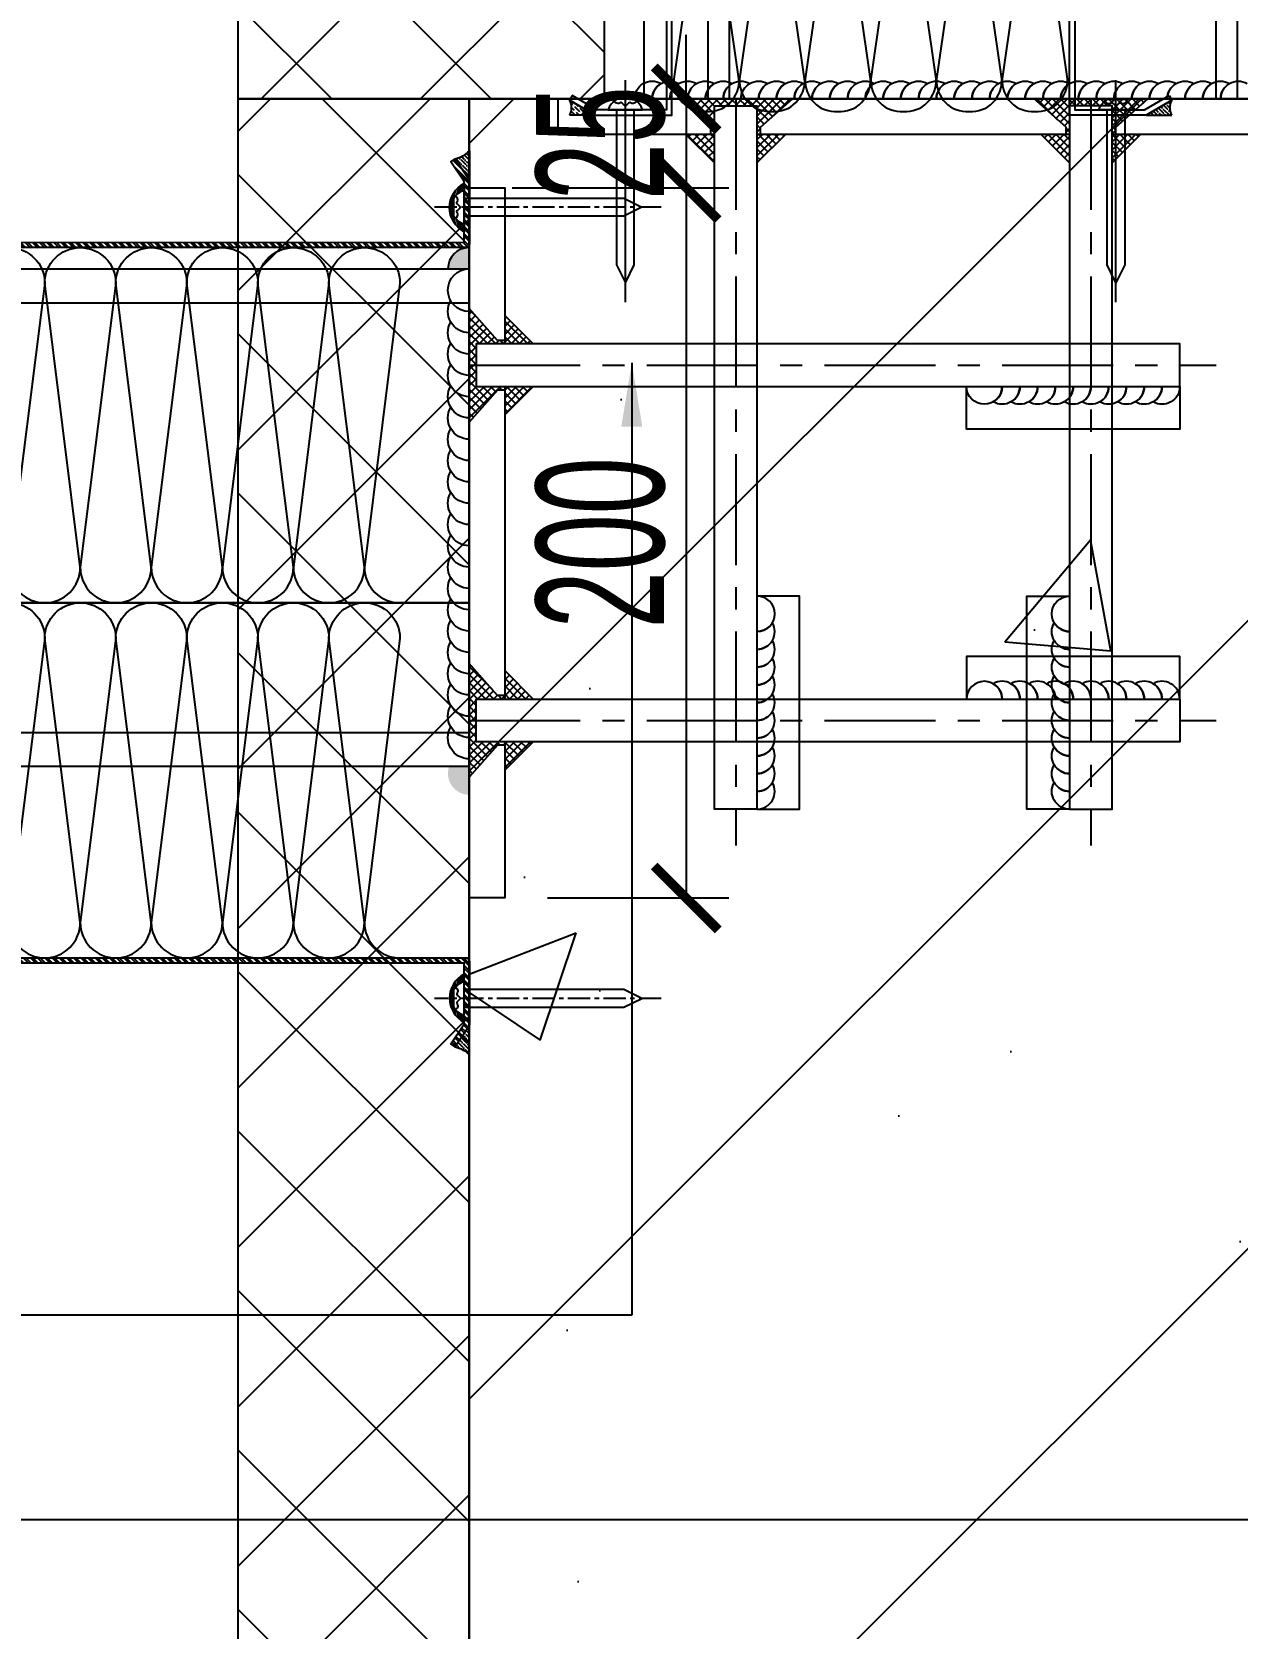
# Model space of a CAD drawing. Extents: x -8792 to 174344, y -43961 to 62816.
# Drawn here: x 120739.8 to 121079, y -8967 to -8517.5 of the extents above; entities that cross this region are included whole.
import ezdxf
from ezdxf.xclip import XClip

# ---------------------------------------------------------------- set-up
doc = ezdxf.new("R2010")
doc.units = 0
doc.header["$LTSCALE"] = 50
doc.header["$XCLIPFRAME"] = 0
for name, pattern in [('CENTER', [2, 1.25, -0.25, 0.25, -0.25]), ('CENTER2', [28.575, 19.05, -3.175, 3.175, -3.175]), ('DASH', [0.35, 0.25, -0.1]), ('DOT2', [0.125, 0, -0.125]), ('JIS_08_15', [17.25, 15, -0.75, 0.75, -0.75])]:
    doc.linetypes.add(name, pattern=pattern)
for name, color, linetype in [('#分隔线', 1, 'JIS_08_15'), ('#填充层', 8, 'Continuous'), ('#岩棉', 8, 'Continuous'), ('#标注', 1, 'Continuous'), ('#焊缝', 1, 'Continuous'), ('#结构边线+内凹外凸边线', 5, 'Continuous'), ('#轴线', 1, 'CENTER2'), ('#配件', 11, 'Continuous'), ('#钢材', 34, 'Continuous'), ('#非幕墙范围构件', 8, 'DASH'), ('0-填充', 8, 'Continuous'), ('0-点划线', 1, 'CENTER'), ('0-焊缝', 10, 'Continuous'), ('0-粗实线', 3, 'Continuous'), ('0-胶和胶条', 4, 'Continuous'), ('0-钢材投影', 40, 'Continuous'), ('1 标注线 辅助线', 1, 'CENTER'), ('6 附件', 6, 'Continuous'), ('8 填充 焊缝', 8, 'Continuous'), ('A-FLOR-OTLN', 4, 'DOT2'), ('STEEL', 34, 'Continuous'), ('TC', 251, 'Continuous'), ('保温层', 6, 'Continuous'), ('吊顶', 7, 'Continuous')]:
    doc.layers.add(name, color=color, linetype=linetype)
doc.layers.add('TC1_hatch', color=251, linetype='Continuous', lineweight=13)
doc.styles.add('JHZX', font='jrs.shx', dxfattribs={"width": 0.6, "bigfont": 'jhz.shx'})
doc.dimstyles.new('JZBZ-12', dxfattribs={"dimscale": 12, "dimtxt": 3, "dimasz": 1.5, "dimexe": 1, "dimexo": 1, "dimgap": 0.5, "dimtad": 1, "dimdec": 0, "dimdsep": 46, "dimtxsty": 'JHZX', "dimblk1": 'ARCHTICK', "dimblk2": 'ARCHTICK', "dimsah": 1, "dimcen": 0, "dimclrd": 1, "dimclre": 1, "dimclrt": 2, "dimadec": 3, "dimazin": 2, "dimtfac": 1, "dimtdec": 0, "dimtix": 1, "dimtmove": 0, "dimatfit": 3, "dimfxl": 0, "dimtolj": 1, "dimlwd": -1, "dimlwe": -1, "dimarcsym": 0})
pattern_1 = [(225, (2396.816, 2649.4839), (-0.4209495, -1.54348152), [1.984375, -0.396875, 0, -0.396875])]
pattern_2 = [(225, (2396.816, 2671.4553), (0.561266, -0.561266), [])]
pattern_3 = [(135, (2339.0438, -2508.8159), (-1.54348152, 0.4209495), [1.984375, -0.396875, 0, -0.396875])]

# ---------------------------------------------------------------- blocks, each defined once
blk = doc.blocks.new('A$Cbd8d7c8c')
at = {"layer": 'A-FLOR-OTLN', "color": 8}
blk.add_lwpolyline([(-22721.25, -15689.87), (-43719.42, -33393.16, 0.413756), (-43991.61, -36560.98, 0.189672), (122158.17, -126683.04, 0.414786), (124666.02, -124719.49), (133885.17, -48361.88, 0.379931), (116453.25, -23207.95, 0.236452)], format="xyb", dxfattribs=at)
at = {"layer": '吊顶', "const_width": 3}
blk.add_lwpolyline([(36525.16, -42886.24, 0.056654), (31389.8, -41079.32), (30859.09, -40957.78, -0.112536), (21289.45, -36343.72, -0.028917), (3039.01, -19971.01, 0.413532), (-633.62, -19953.38), (-31397.94, -50352.84, 0.414781), (-31416.33, -54033.31, 0.170492), (123964.28, -129414.71, 0.412564), (126841.18, -127143.22), (136317.5, -48655.55, 1.269195), (87076.8, -54393.32)], format="xyb", dxfattribs=at)
blk = doc.blocks.new('*U132')
at = {"layer": '8 填充 焊缝'}
h = blk.add_hatch(dxfattribs=at)
h.set_pattern_fill('ANSI37', color=256, scale=0.5, style=0)
h.set_pattern_definition([(45, (12.254, 0), (-1.122532, 1.122532), []), (135, (12.254, 0), (-1.122532, -1.122532), [])])
h.paths.add_polyline_path([(-66, 0), (-50, 0), (-50, -2), (-56, -2), (-56, -8), (-57, -8)])
h.paths.add_polyline_path([(-64, -10), (-56, -10), (-56, -18)])
h.paths.add_polyline_path([(-57, -10), (-57, -8), (-56, -8), (-56, -10)])
h.paths.add_polyline_path([(-44, -10), (-44, -8), (-43, -8), (-43, -10)])
h.paths.add_polyline_path([(-43, -8), (-44, -8), (-44, -2), (-50, -2), (-50, 0), (-34, 0)])
h.paths.add_polyline_path([(-44, -18), (-44, -10), (-36, -10)])
h = blk.add_hatch(dxfattribs=at)
h.set_pattern_fill('ANSI37', color=256, scale=0.5, style=0)
h.set_pattern_definition([(45, (-194.1757, 772.9268), (-1.122532, 1.122532), []), (135, (-194.1757, 772.9268), (-1.122532, -1.122532), [])])
h.paths.add_polyline_path([(66, 0), (50, 0), (50, -2), (56, -2), (56, -8), (57, -8)])
h.paths.add_polyline_path([(64, -10), (56, -10), (56, -18)])
h.paths.add_polyline_path([(57, -10), (57, -8), (56, -8), (56, -10)])
h.paths.add_polyline_path([(44, -10), (44, -8), (43, -8), (43, -10)])
h.paths.add_polyline_path([(43, -8), (44, -8), (44, -2), (50, -2), (50, 0), (34, 0)])
h.paths.add_polyline_path([(44, -18), (44, -10), (36, -10)])
at = {"layer": '0-焊缝'}
for points in [[(-44, -200, 0.57735), (-39.67, -192.5, -0.267949), (-44, -195, 0.57735), (-39.67, -187.5, -0.267949), (-44, -190, 0.57735), (-39.67, -182.5, -0.267949), (-44, -185, 0.57735), (-39.67, -177.5, -0.267949), (-44, -180, 0.57735), (-39.67, -172.5, -0.267949), (-44, -175, 0.57735), (-39.67, -167.5, -0.267949), (-44, -170, 0.57735), (-39.67, -162.5, -0.267949), (-44, -165, 0.57735), (-39.67, -157.5, -0.267949), (-44, -160, 0.57735), (-39.67, -152.5, -0.267949), (-44, -155, 0.57735), (-39.67, -147.5, -0.267949), (-44, -150, 1), (-44, -140, 1)], [(44, -200, -0.57735), (39.67, -192.5, 0.267949), (44, -195, -0.57735), (39.67, -187.5, 0.267949), (44, -190, -0.57735), (39.67, -182.5, 0.267949), (44, -185, -0.57735), (39.67, -177.5, 0.267949), (44, -180, -0.57735), (39.67, -172.5, 0.267949), (44, -175, -0.57735), (39.67, -167.5, 0.267949), (44, -170, -0.57735), (39.67, -162.5, 0.267949), (44, -165, -0.57735), (39.67, -157.5, 0.267949), (44, -160, -0.57735), (39.67, -152.5, 0.267949), (44, -155, -0.57735), (39.67, -147.5, 0.267949), (44, -150, -1), (44, -140, -1)]]:
    blk.add_lwpolyline(points, format="xyb", dxfattribs=at)
at = {"layer": '1 标注线 辅助线', "ltscale": 0.5}
for p, q in [((-50, 0), (-50, -210.26)), ((50, 0), (50, -210.26))]:
    blk.add_line(p, q, dxfattribs=at)
at = {"layer": '6 附件'}
for p, q in [((-57, -8), (-66, 0)), ((-43, -8), (-34, 0)), ((43, -8), (34, 0)), ((57, -8), (66, 0)), ((-57, -10), (-57, -8)), ((-43, -10), (-43, -8)), ((43, -10), (43, -8)), ((57, -10), (57, -8)), ((-64, -10), (-56, -18)), ((-36, -10), (-44, -18)), ((36, -10), (44, -18)), ((64, -10), (56, -18))]:
    blk.add_line(p, q, dxfattribs=at)
at = {"layer": 'STEEL'}
for points in [[(-56, -10), (-100, -10), (-100, 0), (100, 0), (100, -10), (56, -10)], [(44, -10), (-44, -10)], [(-44, -200), (-32, -200), (-32, -140), (-44, -140)], [(44, -200), (32, -200), (32, -140), (44, -140)]]:
    blk.add_lwpolyline(points, dxfattribs=at)
for points in [[(-44, -200), (-56, -200), (-56, -2), (-44, -2)], [(44, -200), (56, -200), (56, -2), (44, -2)]]:
    blk.add_lwpolyline(points, close=True, dxfattribs=at)
blk = doc.blocks.new('射钉1')
at = {"layer": '0-点划线', "lineweight": -3, "ltscale": 0.1}
blk.add_line((55.48, 0), (-8.38, 0), dxfattribs=at)
at = {"layer": '0-粗实线'}
blk.add_line((0, -2.5), (0, 2.5), dxfattribs=at)
blk.add_lwpolyline([(45, 2.5), (0, 2.5), (0, 4.8, 0.198788), (-2.98, 2.4), (-2.98, -2.4, 0.198788), (0, -4.8), (0, -2.5), (45, -2.5), (50, 0)], format="xyb", close=True, dxfattribs=at)
blk.add_lwpolyline([(-2.41, 3.24), (-1.99, 2.7, -0.304141), (-1.92, 1.59), (-1.97, 1.49, 0.444452), (-1.75, 0.79), (-1.15, 0.14, -0.390174), (-1.15, -0.14), (-1.75, -0.79, 0.444452), (-1.97, -1.49), (-1.92, -1.59, -0.304141), (-1.99, -2.7), (-2.41, -3.24)], format="xyb", dxfattribs=at)
blk = doc.blocks.new('*U210')
at = {"layer": '#岩棉'}
blk.add_lwpolyline([(-4.44, 0), (205.31, 0), (205.31, 50), (-4.44, 50)], close=True, dxfattribs=at)
for points in [[(135.56, 0, 0.414214), (140.56, 5), (135.56, 45, -1), (145.56, 45), (140.56, 5, 0.414214), (145.56, 0)], [(145.56, 0, 0.414214), (150.56, 5), (145.56, 45, -1), (155.56, 45), (150.56, 5, 0.414214), (155.56, 0)], [(155.56, 0, 0.414214), (160.56, 5), (155.56, 45, -1), (165.56, 45), (160.56, 5, 0.414214), (165.56, 0)], [(165.56, 0, 0.414214), (170.56, 5), (165.56, 45, -1), (175.56, 45), (170.56, 5, 0.414214), (175.56, 0)], [(175.56, 0, 0.414214), (180.56, 5), (175.56, 45, -1), (185.56, 45), (180.56, 5, 0.414214), (185.56, 0)], [(185.56, 0, 0.414214), (190.56, 5), (185.56, 45, -1), (195.56, 45), (190.56, 5, 0.414214), (195.56, 0)]]:
    blk.add_lwpolyline(points, format="xyb", dxfattribs=at)
blk = doc.blocks.new('A$C3024f92e')
at = {"layer": '0-填充'}
h = blk.add_hatch(dxfattribs=at)
h.set_pattern_fill('ANSI32', color=256, scale=0.3, angle=-90, style=0)
h.set_pattern_definition([(315, (33374.979, 37137.0556), (1.010278814, 1.010278814), []), (315, (33374.979, 37136.382), (1.010278814, 1.010278814), [])])
edge = h.paths.add_edge_path()
edge.add_arc((-670, -0.98), 1, 90, 180, ccw=False)
edge.add_line((-670, 0.02), (-251.44, 0))
edge.add_line((-251.44, 0), (-251.44, 16.94))
edge.add_arc((-251.94, 16.94), 0.5, 0, 33.6901)
edge.add_line((-251.52, 17.22), (-255.19, 22.72))
edge.add_line((-255.19, 22.72), (-253.94, 23.55))
edge.add_line((-253.94, 23.55), (-250.27, 18.05))
edge.add_arc((-251.94, 16.94), 2, 0, 33.6901, ccw=False)
edge.add_line((-249.94, 16.94), (-249.94, -0.5))
edge.add_arc((-250.94, -0.5), 1, 270, 360, ccw=False)
edge.add_line((-250.94, -1.5), (-669.5, -1.48))
edge.add_line((-669.5, -1.48), (-669.5, -201.48))
edge.add_line((-669.5, -201.48), (-250.94, -201.5))
edge.add_arc((-250.94, -202.5), 1, 0, 90, ccw=False)
edge.add_line((-249.94, -202.5), (-249.94, -219.94))
edge.add_arc((-251.94, -219.94), 2, -33.6901, 0, ccw=False)
edge.add_line((-250.27, -221.05), (-253.94, -226.55))
edge.add_line((-253.94, -226.55), (-255.19, -225.72))
edge.add_line((-255.19, -225.72), (-251.52, -220.22))
edge.add_arc((-251.94, -219.94), 0.5, 326.3099, 360)
edge.add_line((-251.44, -219.94), (-251.44, -203))
edge.add_line((-251.44, -203), (-670, -202.98))
edge.add_arc((-670, -201.98), 1, 180, 270, ccw=False)
edge.add_line((-671, -201.98), (-671, -0.98))
h = blk.add_hatch(dxfattribs=at)
h.set_pattern_fill('DOTS', color=256, scale=0.3, angle=-90, style=0)
h.set_pattern_definition([(270, (-255.5183, -54.5784), (0.47625, -0.238125), [0, -0.47625])])
edge = h.paths.add_edge_path()
edge.add_line((-251.44, 16.57), (-251.44, 14.7))
edge.add_arc((-250.04, 9.9), 5, 106.2817, 151.2542)
edge.add_line((-254.42, 12.31), (-254.42, 7.5))
edge.add_arc((-250.04, 9.9), 5, 208.7458, 253.7183)
edge.add_line((-251.44, 5.1), (-251.44, 3.08))
edge.add_arc((-247.9, 9.82), 7.62, 117.683, 242.317, ccw=False)
h = blk.add_hatch(dxfattribs=at)
h.set_pattern_fill('DOTS', color=256, scale=0.3, angle=-90, style=0)
h.set_pattern_definition([(270, (-255.5183, -206.076), (0.47625, -0.238125), [0, -0.47625])])
edge = h.paths.add_edge_path()
edge.add_line((-251.44, -219.57), (-251.44, -217.7))
edge.add_arc((-250.04, -212.9), 5, 208.7458, 253.7183, ccw=False)
edge.add_line((-254.42, -215.31), (-254.42, -210.5))
edge.add_arc((-250.04, -212.9), 5, 106.2817, 151.2542, ccw=False)
edge.add_line((-251.44, -208.1), (-251.44, -206.08))
edge.add_arc((-247.9, -212.82), 7.62, 117.683, 242.317)
at = {"layer": 'TC', "ltscale": 10}
h = blk.add_hatch(dxfattribs=at)
h.set_pattern_fill('ANSI36', color=256, scale=0.5, angle=-90)
h.set_pattern_definition([(315, (-237.99674, -74.1466), (1.5434815, -0.4209495), [1.984375, -0.396875, 0, -0.396875])])
edge = h.paths.add_edge_path()
edge.add_line((-249.94, 25.82), (-249.94, 16.94))
edge.add_arc((-251.94, 16.94), 2, 360, 393.6901)
edge.add_line((-250.27, 18.05), (-253.94, 23.55))
edge.add_arc((-255.47, 30.9), 7.51, 281.741, 317.4189)
h = blk.add_hatch(dxfattribs=at)
h.set_pattern_fill('ANSI36', color=256, scale=0.5, angle=-90)
h.set_pattern_definition([(315, (-237.99674, -225.6442), (1.54348, -0.42095), [1.984375, -0.396875, 0, -0.396875])])
edge = h.paths.add_edge_path()
edge.add_line((-249.94, -228.82), (-249.94, -219.94))
edge.add_arc((-251.94, -219.94), 2, -33.6901, 0, ccw=False)
edge.add_line((-250.27, -221.05), (-253.94, -226.55))
edge.add_arc((-255.47, -233.9), 7.51, 42.5811, 78.259, ccw=False)
at = {"layer": '0-胶和胶条'}
for points in [[(-249.94, 25.82), (-249.94, 16.94, 0.148069), (-250.27, 18.05), (-253.94, 23.55, 0.156944)], [(-251.44, 16.57), (-251.44, 14.7, 0.198788), (-254.42, 12.31), (-254.42, 7.5, 0.198788), (-251.44, 5.1), (-251.44, 3.08, -0.604632)], [(-251.44, -219.57), (-251.44, -217.7, -0.198788), (-254.42, -215.31), (-254.42, -210.5, -0.198788), (-251.44, -208.1), (-251.44, -206.08, 0.604632)], [(-249.94, -228.82), (-249.94, -219.94, -0.148069), (-250.27, -221.05), (-253.94, -226.55, -0.156944)]]:
    blk.add_lwpolyline(points, format="xyb", close=True, dxfattribs=at)
for centre in [(-247.9, 9.82), (-247.9, -212.82)]:
    blk.add_arc(centre, 7.62, 117.683, 242.317, dxfattribs=at)
at = {"layer": 'STEEL'}
for points in [[(-670, 0.02), (-251.44, 0), (-251.44, 16.94, 0.148069), (-251.52, 17.22), (-255.19, 22.72), (-253.94, 23.55), (-250.27, 18.05, -0.148069), (-249.94, 16.94), (-249.94, -0.5, -0.414214), (-250.94, -1.5), (-669.5, -1.48)], [(-669.5, -201.48), (-250.94, -201.5, -0.414214), (-249.94, -202.5), (-249.94, -219.94, -0.148069), (-250.27, -221.05), (-253.94, -226.55), (-255.19, -225.72), (-251.52, -220.22, 0.148069), (-251.44, -219.94), (-251.44, -203), (-670, -202.98, -0.414214)]]:
    blk.add_lwpolyline(points, format="xyb", dxfattribs=at)
at = {"lineweight": -3, "xscale": -1, "rotation": 180}
blk.add_blockref('射钉1', (-251.44, 9.9), dxfattribs=at)
at = {"lineweight": -3}
blk.add_blockref('射钉1', (-251.44, -212.9), dxfattribs=at)
at = {"layer": 'TC1_hatch', "xscale": 2, "yscale": 2, "zscale": 2}
for p in [(-660.61, -101.48, 0), (-660.61, -201.48, 0)]:
    blk.add_blockref('*U210', p, dxfattribs=at)
blk = doc.blocks.new('*U209')
at = {"layer": '0-焊缝'}
for centre, end in [((3996.51, 3047.67), 180), ((4001.51, 3047.67), 120), ((4006.51, 3047.67), 120), ((4011.51, 3047.67), 120), ((4016.51, 3047.67), 120), ((4021.51, 3047.67), 120), ((4026.51, 3047.67), 120), ((4031.51, 3047.67), 120), ((4036.51, 3047.67), 120), ((4041.51, 3047.67), 120), ((4046.51, 3047.67), 120), ((4051.51, 3047.67), 120), ((4056.51, 3047.67), 120), ((4061.51, 3047.67), 120), ((4066.51, 3047.67), 120), ((4071.51, 3047.67), 120), ((4076.51, 3047.67), 120), ((4081.51, 3047.67), 120), ((4086.51, 3047.67), 120), ((4091.51, 3047.67), 120), ((4096.51, 3047.67), 120), ((4101.51, 3047.67), 120)]:
    blk.add_arc(centre, 5, 0, end, dxfattribs=at)
blk = doc.blocks.new('*U135')
at = {"layer": '#焊缝'}
h = blk.add_hatch(color=256, dxfattribs=at)
edge = h.paths.add_edge_path()
edge.add_line((2100.87, 914.18), (2100.87, 908.18))
edge.add_ellipse((2100.87, 902.18), major_axis=(-4.24, 4.24), ratio=1, start_angle=302.9288, end_angle=315, ccw=False)
edge.add_line((2102.12, 908.04), (2106.87, 908.04))
edge.add_ellipse((2100.87, 908.18), major_axis=(4.24, 4.24), ratio=1, start_angle=313.733, end_angle=405)
at = {"layer": '#钢材'}
h = blk.add_hatch(color=256, dxfattribs=at)
edge = h.paths.add_edge_path()
edge.add_line((2106.52, 768.11), (2100.87, 768.11))
edge.add_line((2100.87, 768.11), (2100.87, 760.11))
edge.add_ellipse((2100.87, 766.11), major_axis=(-4.24, 4.24), ratio=1, start_angle=135, end_angle=244.4712)
at = {"layer": '#焊缝', "extrusion": (-1.22461e-16, 5.56886e-30, -1)}
blk.add_arc((-2100.87, 908.18), 6, 90, 180, dxfattribs=at)
at = {"layer": '#钢材', "color": 34}
for p, q in [((2100.87, 768.18), (2100.87, 908.21)), ((2515.87, 908.18), (2100.87, 908.18)), ((2515.87, 898.68), (2100.87, 898.68)), ((2100.87, 888.18), (2100.87, 788.18)), ((2515.87, 777.68), (2100.87, 777.68)), ((2515.87, 768.18), (2100.87, 768.18))]:
    blk.add_line(p, q, dxfattribs=at)
at = {"layer": '#钢材', "color": 34, "xscale": 1.2, "yscale": 1.2, "zscale": 1.2, "rotation": 270}
blk.add_blockref('*U209', (-1556.34, 5698.02), dxfattribs=at)
blk = doc.blocks.new('A$C4fdf1d9b')
at = {"color": 6, "ltscale": 10}
blk.add_blockref('A$C3024f92e', (700, -140.4), dxfattribs=at)
at = {"xscale": -1}
blk.add_blockref('*U135', (2550.87, -1056.06), dxfattribs=at)
at = {"layer": 'STEEL', "rotation": 90}
blk.add_blockref('*U132', (450, -225), dxfattribs=at)
blk = doc.blocks.new('A$C5172a936')
at = {"layer": '保温层'}
h = blk.add_hatch(dxfattribs=at)
h.set_pattern_fill('ANSI37', color=256, scale=20)
h.set_pattern_definition([(45, (-1575758.237, -397394), (-22.4506403, 22.4506403), []), (135, (-1575758.237, -397394), (-22.4506403, -22.4506403), [])])
h.paths.add_polyline_path([(-65, 65), (37.99, 65), (37.99, 0), (-65, 0)])
h = blk.add_hatch(dxfattribs=at)
h.set_pattern_fill('ANSI37', color=256, scale=20)
h.set_pattern_definition([(45, (-1575758.237, -398609), (-22.4506403, 22.4506403), []), (135, (-1575758.237, -398609), (-22.4506403, -22.4506403), [])])
h.paths.add_polyline_path([(-65, 0), (0, 0), (0, -1250), (-65, -1250)])
for points in [[(-65, 65), (37.99, 65), (37.99, 0), (-65, 0)], [(-65, 0), (0, 0), (0, -1250), (-65, -1250)]]:
    blk.add_lwpolyline(points, close=True, dxfattribs=at)
blk = doc.blocks.new('_ARCHTICK')
at = {"color": 0, "linetype": 'ByBlock', "const_width": 0.15}
blk.add_lwpolyline([(-0.5, -0.5), (0.5, 0.5)], dxfattribs=at)
blk = doc.blocks.new('*D185')
at = {"layer": '#标注', "color": 1, "ltscale": 10, "transparency": 16777216}
for p, q in [((121017.87, -8001.39), (121236.09, -8001.39)), ((121224.09, -8936.39), (121224.09, -8001.39)), ((121225.67, -8936.39), (121212.09, -8936.39))]:
    blk.add_line(p, q, dxfattribs=at)
at = {"layer": 'Defpoints', "color": 0, "ltscale": 10, "transparency": 16777216}
for p in [(121005.87, -8001.39), (121224.09, -8001.39), (121237.67, -8936.39)]:
    blk.add_point(p, dxfattribs=at)
at = {"layer": '#标注', "color": 1, "ltscale": 10, "transparency": 16777216, "xscale": 18, "yscale": 18, "zscale": 18}
for p, rotation in [((121224.09, -8001.39), 90), ((121224.09, -8936.39), 270)]:
    blk.add_blockref('_ARCHTICK', p, dxfattribs=dict(at, rotation=rotation))
at = {"layer": '#标注', "color": 2, "ltscale": 10, "transparency": 16777216, "insert": (121200.09, -8468.89), "char_height": 36, "attachment_point": 5, "rotation": 90, "style": 'JHZX'}
blk.add_mtext('\\A1;935', dxfattribs=at)
blk = doc.blocks.new('*D186')
at = {"layer": '#标注', "color": 1, "ltscale": 10, "transparency": 16777216}
for p, q in [((120923.93, -8536.39), (120923.93, -8518.39)), ((120874.87, -8536.39), (120935.93, -8536.39)), ((120923.93, -8536.39), (120923.93, -8561.39)), ((120874.93, -8561.39), (120935.93, -8561.39)), ((120923.93, -8561.39), (120923.93, -8579.39))]:
    blk.add_line(p, q, dxfattribs=at)
at = {"layer": 'Defpoints', "color": 0, "ltscale": 10, "transparency": 16777216}
for p in [(120862.87, -8536.39), (120862.93, -8561.39), (120923.93, -8561.39)]:
    blk.add_point(p, dxfattribs=at)
at = {"layer": '#标注', "color": 1, "ltscale": 10, "transparency": 16777216, "xscale": 18, "yscale": 18, "zscale": 18}
for p, rotation in [((120923.93, -8536.39), 270), ((120923.93, -8561.39), 90)]:
    blk.add_blockref('_ARCHTICK', p, dxfattribs=dict(at, rotation=rotation))
at = {"layer": '#标注', "color": 2, "ltscale": 10, "transparency": 16777216, "insert": (120899.93, -8548.89), "char_height": 36, "attachment_point": 5, "rotation": 90, "style": 'JHZX'}
blk.add_mtext('\\A1;25', dxfattribs=at)
blk = doc.blocks.new('*D187')
at = {"layer": '#标注', "color": 1, "ltscale": 10, "transparency": 16777216}
for p, q in [((120874.93, -8561.39), (120935.93, -8561.39)), ((120923.93, -8561.39), (120923.93, -8761.39)), ((120884.87, -8761.39), (120935.93, -8761.39))]:
    blk.add_line(p, q, dxfattribs=at)
at = {"layer": 'Defpoints', "color": 0, "ltscale": 10, "transparency": 16777216}
for p in [(120862.93, -8561.39), (120872.87, -8761.39), (120923.93, -8761.39)]:
    blk.add_point(p, dxfattribs=at)
at = {"layer": '#标注', "color": 1, "ltscale": 10, "transparency": 16777216, "xscale": 18, "yscale": 18, "zscale": 18}
for p, rotation in [((120923.93, -8561.39), 90), ((120923.93, -8761.39), 270)]:
    blk.add_blockref('_ARCHTICK', p, dxfattribs=dict(at, rotation=rotation))
at = {"layer": '#标注', "color": 2, "ltscale": 10, "transparency": 16777216, "insert": (120899.93, -8661.39), "char_height": 36, "attachment_point": 5, "rotation": 90, "style": 'JHZX'}
blk.add_mtext('\\A1;200', dxfattribs=at)
blk = doc.blocks.new('*U180')
at = {"layer": '#分隔线'}
blk.add_line((54.15, 0), (-8.38, 0), dxfattribs=at)
at = {"layer": '#配件'}
blk.add_line((0, -2.5), (0, 2.5), dxfattribs=at)
blk.add_lwpolyline([(43.67, 2.5), (0, 2.5), (0, 4.8, 0.198788), (-2.98, 2.4), (-2.98, -2.4, 0.198788), (0, -4.8), (0, -2.5), (43.67, -2.5), (48.67, 0)], format="xyb", close=True, dxfattribs=at)
blk.add_lwpolyline([(-2.41, 3.24), (-1.99, 2.7, -0.304141), (-1.92, 1.59), (-1.97, 1.49, 0.444452), (-1.75, 0.79), (-1.15, 0.14, -0.390174), (-1.15, -0.14), (-1.75, -0.79, 0.444452), (-1.97, -1.49), (-1.92, -1.59, -0.304141), (-1.99, -2.7), (-2.41, -3.24)], format="xyb", dxfattribs=at)
blk = doc.blocks.new('A$C786C1F8B')
at = {"color": 3, "linetype": 'Continuous'}
for p, q in [((0, 18.6), (0, 16.88)), ((3.6, 19.97), (3.6, 19.58)), ((3.6, 19.58), (4.4, 19.58)), ((4.4, 19.97), (4.4, 19.58)), ((8, 18.6), (8, 16.88)), ((0, 16.88), (2.25, 16.88)), ((1.89, 15.77), (2.45, 16.1)), ((1.89, 15.77), (2.45, 15.45)), ((1.89, 14.37), (2.45, 14.7)), ((1.89, 14.37), (2.45, 14.05)), ((2.25, 16.88), (6.31, 16.88)), ((2.45, 16.68), (2.45, 16.1)), ((2.45, 15.45), (2.45, 14.7)), ((2.45, 14.05), (2.45, 13.3)), ((5.55, 16.26), (6.11, 16.58)), ((5.55, 16.26), (5.55, 15.51)), ((5.55, 15.51), (6.11, 15.18)), ((5.55, 14.86), (6.11, 15.18)), ((5.55, 14.86), (5.55, 14.11)), ((5.55, 14.11), (6.11, 13.78)), ((5.55, 13.46), (6.11, 13.78)), ((6.11, 16.68), (6.11, 16.58)), ((6.31, 16.88), (8, 16.88)), ((1.89, 12.97), (2.45, 13.3)), ((1.89, 12.97), (2.45, 12.65)), ((1.89, 11.57), (2.45, 11.9)), ((1.89, 11.57), (2.45, 11.25)), ((1.89, 10.17), (2.45, 10.5)), ((1.89, 10.17), (2.45, 9.85)), ((1.89, 8.77), (2.45, 9.1)), ((2.45, 12.65), (2.45, 11.9)), ((2.45, 11.25), (2.45, 10.5)), ((2.45, 9.85), (2.45, 9.1)), ((5.55, 13.46), (5.55, 12.71)), ((5.55, 12.71), (6.11, 12.38)), ((5.55, 12.06), (6.11, 12.38)), ((5.55, 12.06), (5.55, 11.31)), ((5.55, 11.31), (6.11, 10.98)), ((5.55, 10.66), (6.11, 10.98)), ((5.55, 10.66), (5.55, 9.91)), ((5.55, 10.66), (5.55, 9.91)), ((5.55, 9.91), (6.11, 9.58)), ((5.55, 9.26), (6.11, 9.58)), ((5.55, 9.26), (5.55, 8.51)), ((1.89, 8.77), (2.45, 8.45)), ((1.89, 7.37), (2.45, 7.7)), ((1.89, 7.37), (2.45, 7.05)), ((1.89, 5.97), (2.45, 6.3)), ((1.89, 5.97), (2.45, 5.65)), ((2.45, 8.45), (2.45, 7.7)), ((2.45, 7.05), (2.45, 6.3)), ((2.45, 5.65), (2.45, 2.13)), ((3.74, 5.41), (4.3, 0.88)), ((5.55, 8.51), (6.11, 8.18)), ((5.55, 7.86), (6.11, 8.18)), ((5.55, 7.86), (5.55, 7.11)), ((5.55, 7.11), (6.11, 6.78)), ((5.55, 6.46), (6.11, 6.78)), ((5.55, 6.46), (5.55, 5.71)), ((5.55, 5.71), (6.11, 5.38)), ((5.55, 5.06), (6.11, 5.38)), ((5.55, 5.06), (5.55, 2.13)), ((3.7, 0.88), (2.45, 2.13)), ((4, 0.88), (3.7, 0.88)), ((4, 0.88), (4.3, 0.88)), ((4.3, 0.88), (5.55, 2.13))]:
    blk.add_line(p, q, dxfattribs=at)
at = {"color": 1, "linetype": 'CENTER', "ltscale": 2.357948}
blk.add_line((4, 20.93), (4, 0), dxfattribs=at)
at = {"color": 6, "linetype": 'Continuous'}
for p, q in [((1.89, 15.77), (6.11, 15.18)), ((1.89, 14.37), (6.11, 13.78)), ((2.31, 16.88), (5.55, 16.26)), ((2.45, 16.1), (5.55, 15.51)), ((2.45, 15.45), (5.55, 14.86)), ((2.45, 14.7), (5.55, 14.11)), ((2.45, 14.05), (5.55, 13.46)), ((4, 16.88), (6.11, 16.58)), ((1.89, 12.97), (6.11, 12.38)), ((1.89, 11.57), (6.11, 10.98)), ((1.89, 10.17), (6.11, 9.58)), ((2.45, 13.3), (5.55, 12.71)), ((2.45, 12.65), (5.55, 12.06)), ((2.45, 11.9), (5.55, 11.31)), ((2.45, 11.25), (5.55, 10.66)), ((2.45, 10.5), (5.55, 9.91)), ((2.45, 9.85), (5.55, 9.26)), ((2.45, 9.1), (5.55, 8.51)), ((1.89, 8.77), (6.11, 8.18)), ((1.89, 7.37), (6.11, 6.78)), ((1.89, 5.97), (3.68, 5.72)), ((2.45, 8.45), (5.55, 7.86)), ((2.45, 7.7), (5.55, 7.11)), ((2.45, 7.05), (5.55, 6.46)), ((2.45, 6.3), (4, 6)), ((2.45, 5.65), (3.74, 5.41)), ((4.22, 5.96), (5.55, 5.71)), ((4.24, 5.31), (5.55, 5.06)), ((4.42, 5.62), (6.11, 5.38))]:
    blk.add_line(p, q, dxfattribs=at)
at = {"color": 3, "linetype": 'Continuous'}
for centre, radius, start, end in [((4, 13.48), 6.5, 93.5281, 127.9799), ((4, 13.48), 6.5, 52.0201, 86.4719), ((2.25, 16.68), 0.2, 0, 90), ((6.31, 16.68), 0.2, 90, 180), ((4.04, 5.63), 0.377, 302.2726, 216.0659), ((1.45, -1.35), 3.62, 37.9849, 73.9232)]:
    blk.add_arc(centre, radius, start, end, dxfattribs=at)
blk = doc.blocks.new('ADFADF')
h = blk.add_hatch()
h.set_pattern_fill('ANSI36', color=8, scale=0.5, angle=180)
h.set_pattern_definition(pattern_1)
h.paths.add_polyline_path([(-111, 191.03, -0.361298), (-116.2, 190.29), (-112, 183.02), (-111, 183.02)])
h = blk.add_hatch()
h.set_pattern_fill('ANSI36', color=8, scale=0.5, angle=180)
h.set_pattern_definition(pattern_1)
h.paths.add_polyline_path([(-1, 191.03, 0.361298), (4.2, 190.29), (0, 183.02), (-1, 183.02)])
h = blk.add_hatch()
h.set_pattern_fill('ANSI31', color=8, scale=0.5, angle=180)
h.set_pattern_definition(pattern_2)
h.paths.add_polyline_path([(-111, 183.02), (-112, 183.02), (-112, 165.51), (-111, 165.51)])
h = blk.add_hatch()
h.set_pattern_fill('ANSI31', color=8, scale=0.5, angle=180)
h.set_pattern_definition(pattern_2)
h.paths.add_polyline_path([(-1, 183.02), (0, 183.02), (0, 165.51), (-1, 165.51)])
h = blk.add_hatch()
h.set_pattern_fill('ANSI36', color=8, scale=0.5, angle=90)
h.set_pattern_definition(pattern_3)
edge = h.paths.add_edge_path()
edge.add_line((-133.52, 0), (-140.73, 0))
edge.add_arc((-144.29, 2.05), 4.11, 690.1534, 751.6405)
edge.add_line((-140.79, 4.2), (-133.52, 0))
h = blk.add_hatch()
h.set_pattern_fill('ANSI36', color=8, scale=0.5, angle=90)
h.set_pattern_definition(pattern_3)
edge = h.paths.add_edge_path()
edge.add_line((21.52, 0), (28.73, 0))
edge.add_arc((32.29, 2.05), 4.11, -211.6405, -150.1534, ccw=False)
edge.add_line((28.79, 4.2), (21.52, 0))
at = {"layer": '#填充层', "extrusion": (0, 1.22465e-16, -1)}
for points in [[(111.49, 165, 0.451718), (102.32, 155.77), (111.42, 92.23, -0.451718), (102.25, 83, -0.451718), (93.07, 92.23), (102.17, 155.77, 0.451718), (93, 165, 0.451718), (83.83, 155.77), (92.93, 92.23, -0.451718), (83.75, 83, -0.451718), (74.58, 92.23), (83.68, 155.77, 0.451718), (74.51, 165, 0.451718), (65.33, 155.77), (74.43, 92.23, -0.451718), (65.26, 83, -0.451718), (56.09, 92.23), (65.19, 155.77, 0.451718), (56.01, 165, 0.451718), (46.84, 155.77), (55.94, 92.23, -0.451718), (46.77, 83, -0.451718), (37.6, 92.23), (46.69, 155.77, 0.451718), (37.52, 165, 0.451718), (28.35, 155.77), (37.45, 92.23, -0.451718), (28.28, 83, -0.451718), (19.1, 92.23), (28.2, 155.77, 0.451718), (19.03, 165, 0.451718), (9.86, 155.77), (18.96, 92.23, -0.451718), (9.78, 83, -0.451718), (0.61, 92.23), (9.71, 155.77, 0.451718), (0.54, 165)], [(111.49, 83, 0.451718), (102.32, 73.77), (111.42, 10.23, -0.451718), (102.25, 1, -0.451718), (93.07, 10.23), (102.17, 73.77, 0.451718), (93, 83, 0.451718), (83.83, 73.77), (92.93, 10.23, -0.451718), (83.75, 1, -0.451718), (74.58, 10.23), (83.68, 73.77, 0.451718), (74.51, 83, 0.451718), (65.33, 73.77), (74.43, 10.23, -0.451718), (65.26, 1, -0.451718), (56.09, 10.23), (65.19, 73.77, 0.451718), (56.01, 83, 0.451718), (46.84, 73.77), (55.94, 10.23, -0.451718), (46.77, 1, -0.451718), (37.6, 10.23), (46.69, 73.77, 0.451718), (37.52, 83, 0.451718), (28.35, 73.77), (37.45, 10.23, -0.451718), (28.28, 1, -0.451718), (19.1, 10.23), (28.2, 73.77, 0.451718), (19.03, 83, 0.451718), (9.86, 73.77), (18.96, 10.23, -0.451718), (9.78, 1, -0.451718), (0.61, 10.23), (9.71, 73.77, 0.451718), (0.54, 83)]]:
    blk.add_lwpolyline(points, format="xyb", dxfattribs=at)
at = {"color": 8}
for points in [[(-111, 191.03), (-111, 183.02), (-112, 183.02), (-116.11, 190.13)], [(-1, 191.03), (-1, 183.02), (0, 183.02), (4.11, 190.13)], [(-133.52, 0), (-140.63, 4.11)], [(21.52, 0), (28.63, 4.11)]]:
    blk.add_lwpolyline(points, dxfattribs=at)
for points in [[(-111, 183.02), (-112, 183.02), (-112, 165.51), (-111, 165.51)], [(-1, 183.02), (0, 183.02), (0, 165.51), (-1, 165.51)]]:
    blk.add_lwpolyline(points, close=True, dxfattribs=at)
at = {"layer": '0-钢材投影', "color": 34}
for p, q in [((-117.5, 189.54), (-116.2, 190.29)), ((5.5, 189.54), (4.2, 190.29)), ((-140.04, 5.5), (-140.79, 4.2)), ((28.04, 5.5), (28.79, 4.2)), ((-133.52, 0), (-140.73, 0)), ((21.52, 0), (28.73, 0))]:
    blk.add_line(p, q, dxfattribs=at)
for points in [[(-140.79, 4.2), (-133.52, 0), (-112, 0), (-112, 183.02), (-116.2, 190.29)], [(-117.5, 189.54), (-113.5, 182.62), (-113.5, 1.5), (-133.12, 1.5), (-140.04, 5.5)], [(28.79, 4.2), (21.52, 0), (0, 0), (0, 183.02), (4.2, 190.29)], [(5.5, 189.54), (1.5, 182.62), (1.5, 1.5), (21.12, 1.5), (28.04, 5.5)]]:
    blk.add_lwpolyline(points, dxfattribs=at)
for centre, start, end in [((-114.05, 193.79), 238.3595, 317.8184), ((2.05, 193.79), 222.1816, 301.6405), ((-144.29, 2.05), 330.1534, 31.6405), ((32.29, 2.05), 148.3595, 209.8466)]:
    blk.add_arc(centre, 4.11, start, end, dxfattribs=at)
at = {"layer": '#配件', "rotation": 90.00128337395218}
blk.add_blockref('A$C786C1F8B', (-96.62, 173.3), dxfattribs=at)
at = {"layer": '#配件', "xscale": -1, "rotation": 269.9987166260478}
blk.add_blockref('A$C786C1F8B', (-15.38, 173.3), dxfattribs=at)
at = {"layer": '6 附件', "lineweight": -3, "rotation": 270}
blk.add_blockref('*U180', (-125.05, 1.5), dxfattribs=at)
at = {"layer": '6 附件', "lineweight": -3, "xscale": -1, "rotation": 90}
blk.add_blockref('*U180', (13.05, 1.5), dxfattribs=at)
blk = doc.blocks.new('ASDFAS')
at = {"layer": '#非幕墙范围构件', "color": 8, "linetype": 'DASH', "ltscale": 50}
for p, q in [((-92.93, 280, 0), (-92.93, 0)), ((-74.93, 280, 0), (-74.93, 0)), ((-68.93, 280, 0), (-68.93, 0)), ((68.07, 280, 0), (68.07, 0)), ((74.07, 280, 0), (74.07, 0)), ((92.07, 280, 0), (92.07, 0)), ((92.07, 0, 0), (-92.07, 0, 0))]:
    blk.add_line(p, q, dxfattribs=at)
at = {"layer": '#非幕墙范围构件', "color": 8, "linetype": 'DASH', "ltscale": 50, "elevation": 0}
blk.add_lwpolyline([(-92.93, 280), (92.07, 280)], dxfattribs=at)

msp = doc.modelspace()

# ---------------------------------------------------------------- hatches: boundary and pattern name
at = {"layer": '#填充层', "ltscale": 10}
h = msp.add_hatch(dxfattribs=at)
h.set_pattern_fill('钢筋混凝土', color=256, scale=50)
h.set_pattern_definition([(45, (120862.87, -9786.39), (-88.3883, 88.3883), []), (50, (120862.87, -9786.4), (358.63, -31.376), [37.5, -412.5]), (355, (120862.87, -9786.4), (-69.376, 376.096), [30, -330]), (100.451, (120892.76, -9789), (289.255, 344.72), [31.87, -350.57]), (46.184, (120862.87, -9686.4), (533.62, -82.76), [56.25, -618.75]), (96.636, (120907.34, -9693.3), (467.33, 487.06), [47.805, -525.86]), (351.184, (120862.87, -9686.4), (467.33, 487.06), [45, -495]), (21, (120912.87, -9711.4), (298.454, -201.31), [37.5, -412.5]), (326, (120912.87, -9711.4), (121.658, 362.575), [30, -330]), (71.451, (120937.74, -9728.17), (420.11, 161.265), [31.87, -350.57]), (37.5, (120862.87, -9786.39), (6.08, 166.447), [0, -326, 0, -335, 0, -331.25]), (7.5, (120862.87, -9786.4), (131.535, 197.206), [0, -191, 0, -318.5, 0, -126.25]), (327.5, (120751.37, -9786.39), (266.911, -11.2774), [0, -125, 0, -390, 0, -517.5]), (317.5, (120701.37, -9786.4), (291.593, 50.052), [0, -162.5, 0, -259, 0, -367.5])])
h.paths.add_polyline_path([(123608.87, -8986.392), (123608.87, -9116.392), (121362.869, -9116.392), (121362.869, -9786.392), (120862.869, -9786.392), (120862.869, -8536.392), (121112.869, -8536.392), (121112.869, -8986.392)])

# ---------------------------------------------------------------- linework, layer by layer
at = {"layer": '#焊缝', "ltscale": 10}
msp.add_lwpolyline([(120909.356, -8536.392, -0.5773503), (120916.856, -8532.062, 0.2679492), (120914.356, -8536.392, -0.5773503), (120921.856, -8532.062, 0.2679492), (120919.356, -8536.392, -0.5773503), (120926.856, -8532.062, 0.2679492), (120924.356, -8536.392, -0.5773503), (120931.856, -8532.062, 0.2679492), (120929.356, -8536.392, -0.5773503), (120936.856, -8532.062, 0.2679492), (120934.356, -8536.392, -0.5773503), (120941.856, -8532.062, 0.2679492), (120939.356, -8536.392, -0.5773503), (120946.856, -8532.062, 0.2679492), (120944.356, -8536.392, -0.5773503), (120951.856, -8532.062, 0.2679492), (120949.356, -8536.392, -0.5773503), (120956.856, -8532.062, 0.2679492), (120954.356, -8536.392, -0.5773503), (120961.856, -8532.062, 0.2679492), (120959.356, -8536.392, -0.5773503), (120966.856, -8532.062, 0.2679492), (120964.356, -8536.392, -0.5773503), (120971.856, -8532.062, 0.2679492), (120969.356, -8536.392, -0.5773503), (120976.856, -8532.062, 0.2679492), (120974.356, -8536.392, -0.5773503), (120981.856, -8532.062, 0.2679492), (120979.356, -8536.392, -0.5773503), (120986.856, -8532.062, 0.2679492), (120984.356, -8536.392, -0.5773503), (120991.856, -8532.062, 0.2679492), (120989.356, -8536.392, -0.5773503), (120996.856, -8532.062, 0.2679492), (120994.356, -8536.392, -0.5773503), (121001.856, -8532.062, 0.2679492), (120999.356, -8536.392, -0.5773503), (121006.856, -8532.062, 0.2679492), (121004.356, -8536.392, -0.5773503), (121011.856, -8532.062, 0.2679492), (121009.356, -8536.392, -0.5773503), (121016.856, -8532.062, 0.2679492), (121014.356, -8536.392, -0.5773503), (121021.856, -8532.062, 0.2679492), (121019.356, -8536.392, -0.5773503), (121026.856, -8532.062, 0.2679492), (121024.356, -8536.392, -0.5773503), (121031.856, -8532.062, 0.2679492), (121029.356, -8536.392, -0.5773503), (121036.856, -8532.062, 0.2679492), (121034.356, -8536.392, -0.5773503), (121041.856, -8532.062, 0.2679492), (121039.356, -8536.392, -0.5773503), (121046.856, -8532.062, 0.2679492), (121044.356, -8536.392, -0.5773503), (121051.856, -8532.062, 0.2679492), (121049.356, -8536.392, -0.5773503), (121056.856, -8532.062, 0.2679492), (121054.356, -8536.392, -0.5773503), (121061.856, -8532.062, 0.2679492), (121059.356, -8536.392, -0.5773503), (121066.856, -8532.062, 0.2679492), (121064.356, -8536.392, -0.5773503), (121071.856, -8532.062, 0.2679492), (121069.356, -8536.392, -0.5773503), (121076.856, -8532.062, 0.2679492), (121074.356, -8536.392, -0.5773503), (121081.856, -8532.062, 0.2679492)], format="xyb", dxfattribs=at)
at = {"layer": '#结构边线+内凹外凸边线', "ltscale": 10}
msp.add_lwpolyline([(123608.87, -8986.392), (123608.87, -9116.392), (121362.869, -9116.392), (121362.869, -9786.392), (120862.869, -9786.392), (120862.869, -8536.392), (121112.869, -8536.392), (121112.869, -8986.392), (123608.87, -8986.392)], dxfattribs=at)
at = {"layer": '#轴线', "ltscale": 12}
msp.add_lwpolyline([(119689.67, -8936.392), (123571.48, -8936.392)], dxfattribs=at)

# ---------------------------------------------------------------- block references
at = {"layer": '#标注', "color": 6}
msp.add_blockref('ADFADF', (121031.869, -8540.978), dxfattribs=at)
at = {"layer": '#焊缝', "ltscale": 10}
msp.add_blockref('A$C5172a936', (120862.869, -8536.392), dxfattribs=at)
at = {"ltscale": 10}
ref = msp.add_blockref('A$Cbd8d7c8c', (22321.982, 94074.685), dxfattribs=at)
XClip(ref).set_block_clipping_path([(76291.0063025201, -72283.9918497168), (103268.9259821397, -47877.3086105986)])
at = {"color": 6, "ltscale": 10}
msp.add_blockref('A$C4fdf1d9b', (120412.869, -8436.392), dxfattribs=at)
at = {"layer": 'Defpoints', "color": 20, "true_color": 0xf73408}
msp.add_blockref('ASDFAS', (121004.958, -8536.392, 0), dxfattribs=at)
at = {"layer": 'STEEL'}
msp.add_blockref('*U132', (120987.869, -8536.392), dxfattribs=at)

# ---------------------------------------------------------------- dimensions: what is measured, and where the dimension line sits
at = {"layer": '#标注', "ltscale": 10}
for base, p1, p2, picture, middle in [((121224.087, -8001.392), (121237.666, -8936.392), (121005.869, -8001.392), '*D185', (121200.087, -8468.892)), ((120923.934, -8561.392), (120862.869, -8536.392), (120862.931, -8561.392), '*D186', (120899.934, -8548.892))]:
    dim = msp.add_linear_dim(base=base, p1=p1, p2=p2, angle=90, dimstyle='JZBZ-12', dxfattribs=at)
    dim.commit()
    dim.dimension.update_dxf_attribs({"geometry": picture, "text_midpoint": middle})
dim = msp.add_linear_dim(base=(120923.934, -8761.392), p1=(120862.931, -8561.392), p2=(120872.869, -8761.392), angle=90, dimstyle='JZBZ-12', override={"dimtmove": 1}, dxfattribs=at)
dim.commit()
dim.dimension.update_dxf_attribs({"geometry": '*D187', "text_midpoint": (120899.934, -8661.392)})

# ---------------------------------------------------------------- leaders
msp.add_leader([(120908.63, -8610.706), (120908.63, -8878.881), (120203.123, -8878.881)], dimstyle='JZBZ-12', dxfattribs=at)

doc.saveas('drawing.dxf')
